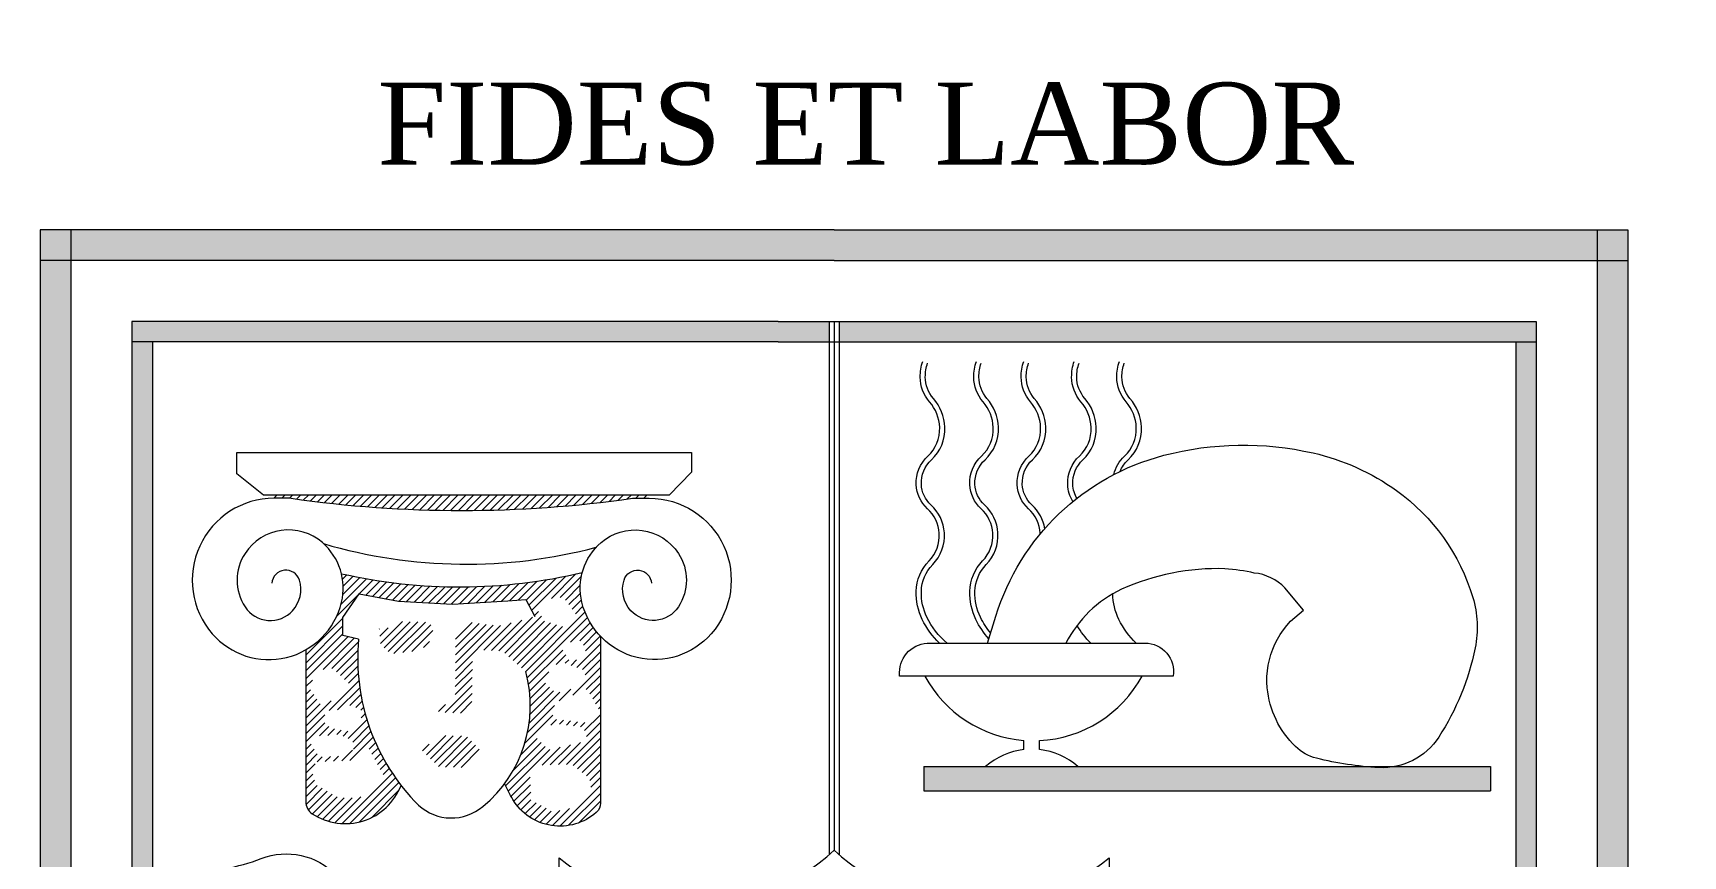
# Model space of a CAD drawing. Header units: millimetres. Extents: x -11418 to -10492, y 10656 to 11360.
# Drawn here: x -10525.268 to -10522.116, y 11180.339 to 11181.911 of the extents above; entities that cross this region are included whole.
import ezdxf

# ---------------------------------------------------------------- set-up
doc = ezdxf.new("R2010")
doc.units = ezdxf.units.MM
doc.linetypes.add('CONTINUA', pattern=[0])
doc.layers.add('proyección', color=252, linetype='CONTINUA', lineweight=5)
doc.styles.get("Standard").update_dxf_attribs({"font": 'romans.shx'})
pattern_1 = [(45, (1434.209456868684, 50645.69114193946), (-0.00499312223572524, 0.004993122235725239), [])]

# ---------------------------------------------------------------- blocks, each defined once
blk = doc.blocks.new('logopucv')
at = {"layer": 'proyección'}
for points in [[(1435.463036961629, 50649.08751210194), (1435.424032575504, 50649.08751210194), (1435.424032575504, 50649.04850771582), (1435.463036961629, 50649.04850771582)], [(1437.438619627699, 50649.08751210194), (1436.431326101601, 50649.08751210194), (1435.463036961629, 50649.08751210194), (1435.463036961629, 50649.04850771582), (1436.431326101601, 50649.04850771582), (1437.438619627699, 50649.04850771582)], [(1435.463036961629, 50649.04850771582), (1435.424032575509, 50649.04850771582), (1435.424032575509, 50646.93289909765, 0.1332747203199614), (1435.463036961629, 50646.78916747235)], [(1437.438619627699, 50649.04850771582), (1437.399615241578, 50649.04850771582), (1437.399615241578, 50646.78916747235, 0.1332747203199731), (1437.438619627699, 50646.93289909765)], [(1437.264279576636, 50648.40643233538), (1437.143480944394, 50648.40643233538, -0.0620514065536662), (1437.122471030137, 50648.40494259865, -0.01174552831315396), (1437.103072513044, 50648.40643233538), (1436.545269974692, 50648.40643233538), (1436.545269974692, 50648.37534209197), (1437.264279576636, 50648.37534209197)]]:
    blk.add_hatch(color=256, dxfattribs=at).paths.add_polyline_path(points)
h = blk.add_hatch(color=256, dxfattribs=at)
h.paths.add_polyline_path([(1436.424825370577, 50648.9711761801), (1436.360156678642, 50648.9711761801), (1435.540368497342, 50648.9711761801), (1435.540368497342, 50648.94517325602), (1436.360156678642, 50648.94517325602), (1436.424825370577, 50648.94517325602)])
h.paths.add_polyline_path([(1435.566371421423, 50648.94517325602), (1435.540368497342, 50648.94517325602), (1435.540368497342, 50647.92599723222), (1435.566371421423, 50647.92599723222), (1435.566371421423, 50647.99066592416)])
h.paths.add_polyline_path([(1437.322283705867, 50648.97089968782), (1436.502495524561, 50648.9711761801), (1436.437826832621, 50648.9711761801), (1436.437826832621, 50648.94517325602), (1436.502495524561, 50648.94517325602), (1437.322283705867, 50648.94517325602)])
h.paths.add_polyline_path([(1437.322283705867, 50648.94517325602), (1437.296280781778, 50648.94517325602), (1437.296280781778, 50647.92599723222), (1437.322283705867, 50647.92599723222)])
h = blk.add_hatch(dxfattribs=at)
h.set_pattern_fill('ANSI31,_O', color=256, scale=0.002224044467511592)
h.set_pattern_definition(pattern_1)
h.paths.add_polyline_path([(1436.175399294752, 50648.74673322067), (1436.19676726697, 50648.74673322067), (1436.19676726697, 50648.75061659152), (1435.720844300082, 50648.75061659152), (1435.720844300082, 50648.74673322067), (1435.742212272286, 50648.74673322067, 0.07174235430401515)])
h = blk.add_hatch(dxfattribs=at)
h.set_pattern_fill('ANSI31,_O', color=256, scale=0.002224044467511592)
h.set_pattern_definition(pattern_1)
h.paths.add_polyline_path([(1436.134818769008, 50648.57148153532, -0.1318390765161829), (1436.111295378136, 50648.61469852284, -0.1255744379791421), (1436.111807701882, 50648.65252298686, -0.1145933101676384), (1435.806194417322, 50648.65101359064, -0.1204019745478641), (1435.806316188898, 50648.61469852284, -0.2011586304998491), (1435.762870783881, 50648.55552518511), (1435.760953249162, 50648.55253414024), (1435.760953249162, 50648.36161729065, 0.2522151868971279), (1435.769182985812, 50648.34634021195, 0.4780995699728895), (1435.881860876008, 50648.38235976218, -0.1909485231864383), (1435.827966871433, 50648.56785781387), (1435.807980342108, 50648.57255846228), (1435.807980342108, 50648.5954740704), (1435.828554695842, 50648.62544064815), (1435.878521000339, 50648.6160393625), (1435.947298149269, 50648.61251388848), (1436.0172509823, 50648.6166269469), (1436.040176687363, 50648.61838968931), (1436.051696700565, 50648.59652002002), (1436.038640190381, 50648.55736772653), (1436.040029186735, 50648.52682338822, -0.2298275741014034), (1436.013147328335, 50648.38455518399, 0.02568229000143738), (1436.023717209598, 50648.36455518739, 0.4701753580364715), (1436.129528209815, 50648.34810295783, 0.2147213174309571), (1436.134818769008, 50648.35985455457)])
h.paths.add_polyline_path([(1436.072507831525, 50648.53495335209), (1436.090142991868, 50648.5373036681), (1436.11306871379, 50648.52907755125), (1436.118359258508, 50648.5161507916), (1436.110129520402, 50648.50792467476), (1436.078386218297, 50648.49911097351), (1436.064278093398, 50648.51262531758)], flags=16)
h.paths.add_polyline_path([(1436.086028131235, 50648.55551864419), (1436.104838975666, 50648.57020813547), (1436.116595749228, 50648.5561062178), (1436.11306871379, 50648.54200431093), (1436.094845711398, 50648.54141672653)], flags=16)
h.paths.add_polyline_path([(1436.063690251339, 50648.59077343837), (1436.055460513233, 50648.60428777164), (1436.066629444732, 50648.61897726291), (1436.087791640515, 50648.62132758972), (1436.104838975666, 50648.59782438641), (1436.087203798475, 50648.58372247953)], flags=16)
h.paths.add_polyline_path([(1436.117771433334, 50648.50439920073), (1436.132467400274, 50648.47972083942), (1436.120122784669, 50648.46150586332), (1436.077798376238, 50648.46620650614), (1436.071332147413, 50648.47560778099), (1436.079561902401, 50648.48853454066)], flags=16)
h.paths.add_polyline_path([(1436.074859182855, 50648.46091828972), (1436.11306871379, 50648.4562176469), (1436.118947100565, 50648.43917782881), (1436.068980796084, 50648.42742623795), (1436.050757793683, 50648.44564121404)], flags=16)
h.paths.add_polyline_path([(1436.097784904781, 50648.40921126185), (1436.120710626717, 50648.39217144377), (1436.123649820111, 50648.37513163648), (1436.103075449523, 50648.35456633358), (1436.074271357664, 50648.34869054355), (1436.046642916197, 50648.36396761923), (1436.045467248967, 50648.3962845022), (1436.055460513233, 50648.40803610385)], flags=16)
h.paths.add_polyline_path([(1435.830906064053, 50648.4779581078), (1435.831493906093, 50648.4585679737), (1435.817973606385, 50648.45034184607), (1435.792696533119, 50648.45504248889), (1435.780351917509, 50648.46561892174), (1435.789169497677, 50648.4773705234), (1435.800926271233, 50648.4779581078), (1435.818561448434, 50648.48442148224)], flags=16)
h.paths.add_polyline_path([(1435.816797922294, 50648.51027499077), (1435.802101955337, 50648.49264759908), (1435.77917623341, 50648.48559664024), (1435.76624377574, 50648.50498677434), (1435.772710004565, 50648.52848996686), (1435.795635726511, 50648.53084029366)], flags=16)
h.paths.add_polyline_path([(1435.840899311463, 50648.42918898035), (1435.861473682045, 50648.39158387017), (1435.845602030993, 50648.37454405208), (1435.828554695842, 50648.36690550885), (1435.803277639444, 50648.36631793524), (1435.773885688674, 50648.38335775332), (1435.768007301893, 50648.40274788742), (1435.774473530728, 50648.41214916226), (1435.820324957737, 50648.41391190467)], flags=16)
h.paths.add_polyline_path([(1435.820324957737, 50648.43917782881), (1435.821500641826, 50648.42801381155), (1435.80915602622, 50648.41978769471), (1435.778000566169, 50648.41861253671), (1435.767419459848, 50648.43506477039), (1435.776824882067, 50648.44505362964), (1435.787993813574, 50648.44564121404), (1435.803277639444, 50648.44740395644)], flags=16)
h = blk.add_hatch(dxfattribs=at)
h.set_pattern_fill('ANSI31,_O', color=256, scale=0.002224044467511592)
h.set_pattern_definition(pattern_1)
h.paths.add_polyline_path([(1436.051696700565, 50648.59652002002), (1436.006137792994, 50648.58457995539), (1435.964190254327, 50648.59013347772), (1435.951133744143, 50648.57291756736), (1435.950578139436, 50648.48989249774), (1435.928354290359, 50648.48128454255), (1435.929465484352, 50648.47489800026), (1435.963079060339, 50648.47406497043), (1435.971690809944, 50648.48572735846), (1435.972524201595, 50648.5457053385), (1435.979191365563, 50648.55403561707), (1436.010304766613, 50648.55292491063), (1436.040029186735, 50648.52682338822), (1436.038640190381, 50648.55736772653)])
h.paths.add_polyline_path([(1435.917242350401, 50648.5720845474), (1435.923076122742, 50648.57541665685), (1435.918353544389, 50648.58957812451), (1435.877795002086, 50648.59041115434), (1435.87529482715, 50648.58346925881), (1435.853904354301, 50648.58097016932), (1435.855848939937, 50648.56153286582), (1435.868627663187, 50648.54903744796), (1435.899185474941, 50648.55292491063), (1435.918631346754, 50648.56042215937)])
h = blk.add_hatch(dxfattribs=at)
h.set_pattern_fill('ANSI31,_O', color=256, scale=0.002224044467511592)
h.set_pattern_definition(pattern_1)
h.paths.add_polyline_path([(1435.964189822876, 50648.44564232954), (1435.950022103272, 50648.44508698618), (1435.933909813455, 50648.44564232954), (1435.920853287873, 50648.4345353046), (1435.911963751308, 50648.43481297135), (1435.908907971677, 50648.42620502603), (1435.930020642174, 50648.40565701608), (1435.966134408509, 50648.40510166287), (1435.98141330667, 50648.42787107583)])
for p, q in [((1436.431326101597, 50649.08751210194), (1435.424032575504, 50649.08751210194)), ((1435.424032575504, 50649.08751210194), (1435.424032575504, 50646.93289909765)), ((1435.463036961629, 50649.08751210194), (1435.463036961629, 50646.78916747235)), ((1436.431326101597, 50649.08751210194), (1437.438619627695, 50649.08751210194)), ((1437.399615241573, 50649.08751210194), (1437.399615241573, 50646.78916747235)), ((1437.438619627695, 50649.08751210194), (1437.438619627695, 50646.93289909765)), ((1436.431326101597, 50649.04850771582), (1435.424032575504, 50649.04850771582)), ((1436.431326101597, 50649.04850771582), (1437.438619627695, 50649.04850771582)), ((1435.540368497342, 50648.9711761801), (1435.540368497342, 50646.93289909765)), ((1436.360156678642, 50648.9711761801), (1435.540368497342, 50648.9711761801)), ((1436.360156678642, 50648.9711761801), (1436.502495524561, 50648.9711761801)), ((1436.424825370577, 50648.9711761801), (1436.424825370577, 50648.29426356954)), ((1436.431326101597, 50648.9711761801), (1436.431326101597, 50648.30002060351)), ((1436.437826832621, 50648.9711761801), (1436.437826832621, 50648.29426356954)), ((1436.502495524561, 50648.9711761801), (1437.322283705866, 50648.97089968782)), ((1437.322283705866, 50648.97089968782), (1437.322283705866, 50646.93289909765)), ((1436.360156678642, 50648.94517325602), (1435.540368497342, 50648.94517325602)), ((1435.566371421423, 50648.94517325602), (1435.566371421423, 50647.99066592416)), ((1436.360156678642, 50648.94517325602), (1436.502495524561, 50648.94517325602)), ((1436.502495524561, 50648.94517325602), (1437.322283705866, 50648.94517325602)), ((1437.296280781778, 50648.94517325602), (1437.296280781778, 50647.84832707824)), ((1436.672152808754, 50648.42780036965), (1436.672152808754, 50648.43949143757)), ((1436.691963877728, 50648.42780036965), (1436.691963877728, 50648.43920818827)), ((1436.545269974697, 50648.40643233538), (1437.264279576641, 50648.40643233538)), ((1436.545269974697, 50648.40643233538), (1436.545269974697, 50648.37534209197)), ((1437.264279576641, 50648.40643233538), (1437.264279576641, 50648.37534209197)), ((1436.545269974697, 50648.37534209197), (1437.264279576641, 50648.37534209197))]:
    blk.add_line(p, q, dxfattribs=at)
for points in [[(1436.565017475424, 50648.56285520427, -0.08910577694369799), (1436.543200603309, 50648.59286727985, -0.1200185085880449), (1436.535492167673, 50648.62869193324, -0.1883722756017518), (1436.551717390509, 50648.66713941005, 0.2118064077997129), (1436.564709091195, 50648.70226365091, 0.1942277112942033), (1436.549757891318, 50648.73346565869, -0.1995780266997269), (1436.535492167673, 50648.76404142669, -0.2196451629712217), (1436.5503729121, 50648.80025763402, 0.2195127871739923), (1436.56527095629, 50648.83648990991, 0.1690939563444195), (1436.55232450344, 50648.86918027591, -0.1781603036086937), (1436.540548953553, 50648.90051415456, -0.08538086619118138), (1436.543821344659, 50648.92035137863)], [(1436.574773793077, 50648.56285520427, -0.1071792736565728), (1436.549051806945, 50648.59569975577, -0.1200185085880494), (1436.541990537314, 50648.6285167305, -0.1883722756018815), (1436.556376560558, 50648.66260601857, 0.211806407799819), (1436.571196855982, 50648.70267403113, 0.1942277112943084), (1436.55414254837, 50648.73826506347, -0.1995780266995005), (1436.541987009862, 50648.76431806543, -0.219645162971162), (1436.554797003114, 50648.79549455491, 0.2195127871741387), (1436.571765937371, 50648.83676326777, 0.1690939563442915), (1436.55724549869, 50648.87342801761, -0.1781603036087311), (1436.547049531666, 50648.90055874157, -0.08538086619098019), (1436.549963180609, 50648.91822127184, -0.08538086619098019)], [(1436.627727731777, 50648.56829320343, -0.07093448356400901), (1436.611186110833, 50648.59286727985, -0.1200185085880449), (1436.6034776752, 50648.62869193324, -0.1883722756017518), (1436.61970289804, 50648.66713941005, 0.2118064077997129), (1436.632694598724, 50648.70226365091, 0.1942277112942033), (1436.617743398847, 50648.73346565869, -0.1995780266997269), (1436.6034776752, 50648.76404142669, -0.2196451629712217), (1436.618358419629, 50648.80025763402, 0.2195127871739923), (1436.633256463817, 50648.83648990991, 0.1690939563444195), (1436.620310010963, 50648.86918027591, -0.1781603036086937), (1436.608534461082, 50648.90051415456, -0.08538086619118138), (1436.611806852177, 50648.92035137863)], [(1436.629981840966, 50648.57561582295, -0.06091521295598026), (1436.617037314469, 50648.59569975577, -0.1200185085880436), (1436.609976044843, 50648.6285167305, -0.1883722756018815), (1436.624362068086, 50648.66260601857, 0.211806407799819), (1436.639182363502, 50648.70267403113, 0.1942277112944816), (1436.622128055898, 50648.73826506347, -0.1995780266998737), (1436.609972517382, 50648.76431806543, -0.2196451629712018), (1436.622782510643, 50648.79549455491, 0.2195127871741007), (1436.6397514449, 50648.83676326777, 0.1690939563442915), (1436.62523100622, 50648.87342801761, -0.1781603036084898), (1436.61503503919, 50648.90055874157, -0.08538086619129737), (1436.617948688118, 50648.91822127184)], [(1436.69286512388, 50648.70129421843, 0.005254861683593129), (1436.692814025634, 50648.70226365091, 0.1942277112942033), (1436.677862825766, 50648.73346565869, -0.1995780266997269), (1436.663597102135, 50648.76404142669, -0.2196451629712217), (1436.678477846549, 50648.80025763402, 0.2195127871739923), (1436.693375890738, 50648.83648990991, 0.1690939563444195), (1436.680429437893, 50648.86918027591, -0.1781603036086937), (1436.668653888011, 50648.90051415456, -0.08538086619118138), (1436.671926279098, 50648.92035137863)], [(1436.698674888059, 50648.70810086822, 0.1674592703454235), (1436.682247482828, 50648.73826506347, -0.1995780266996948), (1436.670091944301, 50648.76431806543, -0.2196451629712841), (1436.682901937554, 50648.79549455491, 0.2195127871739849), (1436.699870871829, 50648.83676326777, 0.1690939563440918), (1436.685350433153, 50648.87342801761, -0.1781603036086888), (1436.675154466119, 50648.90055874157, -0.08538086619130948), (1436.678068115048, 50648.91822127184)], [(1436.734347854279, 50648.74252690716, -0.1303599514801052), (1436.727649569368, 50648.76404142669, -0.2196451629712217), (1436.742530313772, 50648.80025763402, 0.2195127871739923), (1436.757428357962, 50648.83648990991, 0.1690939563444195), (1436.744481905125, 50648.86918027591, -0.1781603036086937), (1436.732706355227, 50648.90051415456, -0.08538086619118138), (1436.735978746331, 50648.92035137863)], [(1436.739851886495, 50648.74598597253, -0.1303599514799341), (1436.734144411535, 50648.76431806543, -0.2196451629712018), (1436.746954404786, 50648.79549455491, 0.2195127871741007), (1436.763923339045, 50648.83676326777, 0.1690939563441138), (1436.749402900377, 50648.87342801761, -0.1781603036087311), (1436.739206933352, 50648.90055874157, -0.08538086619098019), (1436.74212058228, 50648.91822127184, -0.08538086619098019)], [(1436.786153224077, 50648.77670370117, -0.1490251817079151), (1436.799840415233, 50648.80025763402, 0.2195127871739923), (1436.814738459412, 50648.83648990991, 0.1690939563444195), (1436.801792006563, 50648.86918027591, -0.1781603036086937), (1436.790016456682, 50648.90051415456, -0.08538086619118138), (1436.793288847782, 50648.92035137863)], [(1436.794210529397, 50648.7807533949, -0.1123253599970759), (1436.804264506239, 50648.79549455491, 0.2195127871739849), (1436.821233440501, 50648.83676326777, 0.1690939563440918), (1436.806713001814, 50648.87342801761, -0.1781603036086888), (1436.796517034789, 50648.90055874157, -0.08538086619130948), (1436.799430683733, 50648.91822127184)], [(1436.626053761982, 50648.56285520427), (1436.636601205721, 50648.59711925742, -0.259831511887527), (1436.849728143518, 50648.80121384944, -0.1203726225224704), (1437.039008729475, 50648.80419333275, -0.1000426138286709), (1437.144826999398, 50648.75652159977, -0.1653025314611499), (1437.241702897007, 50648.62095512391, -0.1237850954909165), (1437.244683692897, 50648.55689623765, -0.09409078818704103), (1437.198481341035, 50648.44367588169, -0.2683988078047151), (1437.122471030137, 50648.40494259865, -0.04833330198681519), (1437.043479923334, 50648.41686053189, -0.1310285576889818), (1437.016652760205, 50648.43175794845, -0.1797079453048225), (1436.980883194005, 50648.50624502137, -0.2721097125187708), (1437.02708554587, 50648.60456796078)], [(1435.742212272286, 50648.74673322067), (1435.720844300082, 50648.74673322067, 0.6419926459475804), (1435.642171329707, 50648.57489394199, 0.413853813064142)], [(1436.175399294752, 50648.74673322067), (1436.19676726697, 50648.74673322067, -0.6419926459475804), (1436.275440237326, 50648.57489394199, -0.413853813064142)], [(1435.642171329707, 50648.57489394199, 0.6107650719468904), (1435.806316188898, 50648.61469852284, 0.2803106334386145), (1435.782034396705, 50648.69042430382, 0.453537027952776), (1435.683935995668, 50648.67683249596, 0.2992500225583248), (1435.683935995668, 50648.60887345669, 0.4885078996005521), (1435.744154813818, 50648.60401924312, 0.2665567972087872), (1435.7528962584, 50648.64285298126, 0.8268626413880372), (1435.717930495495, 50648.63896960054, 0.1058839525143172)], [(1436.275440237326, 50648.57489394199, -0.6107650719468904), (1436.111295378136, 50648.61469852284, -0.2803106334386145), (1436.135577170333, 50648.69042430382, -0.453537027952776), (1436.233675571386, 50648.67683249596, -0.2992500225583248), (1436.233675571386, 50648.60887345669, -0.4885078996005521), (1436.173456753226, 50648.60401924312, -0.2665567972087872), (1436.164715308652, 50648.64285298126, -0.8268626413880372), (1436.199681071546, 50648.63896960054, -0.1058839525143172)], [(1437.02708554587, 50648.60456796078), (1437.003239178654, 50648.63287305715, 0.1794682341665931), (1436.964488816537, 50648.65185326268, 0.03106495084123113), (1436.927228852382, 50648.65733474592, 0.1128802421036514), (1436.796073817281, 50648.63138331057, 0.1646397749241638), (1436.7254022712, 50648.56285520427, 0.1646397749241638)], [(1436.814484978557, 50648.56285520427, -0.0891057769436944), (1436.792668106432, 50648.59286727985, -0.1096432505838454), (1436.784939138759, 50648.62552061876, -0.1883722756017518)], [(1436.134818769008, 50648.57148153532), (1436.134818769008, 50648.35985455457, -0.2147213174309571), (1436.129528209815, 50648.34810295783, -0.4701753580364718), (1436.023717209598, 50648.36455518739, -0.02599665079381329), (1436.013030844505, 50648.38480638099)], [(1436.757174877119, 50648.56285520427, -0.06833310645343904), (1436.739450788306, 50648.58523316002, -0.1200185085880449)], [(1435.760953249162, 50648.55440485132), (1435.760953249162, 50648.36161729065, 0.2522151868971279), (1435.769182985812, 50648.34634021195, 0.4780995699728876), (1435.881860876008, 50648.38235976218)], [(1436.553138889686, 50648.56285520427), (1436.825881776294, 50648.56285520427, -0.4598029607616281), (1436.861651342523, 50648.52114243792), (1436.514388542956, 50648.52114243792), (1436.514388542956, 50648.52561165797, -0.4258752284273142), (1436.553138889686, 50648.56285520427, -0.1308777123721158)], [(1435.640748551697, 50648.27374181399), (1435.658690463839, 50648.27686077134, 0.04982205834835601), (1435.704315237268, 50648.28957026963, -0.302855158650024), (1435.799304521422, 50648.26863697427)]]:
    blk.add_lwpolyline(points, format="xyb", dxfattribs=at)
blk.add_lwpolyline([(1435.673252009563, 50648.80498381308), (1436.25018718207, 50648.80498381308), (1436.25018718207, 50648.77974189266), (1436.222020306815, 50648.75061659152), (1435.707246509402, 50648.75061659152), (1435.673252009563, 50648.77780020723)], close=True, dxfattribs=at)
blk.add_lwpolyline([(1435.827966871433, 50648.56785781387), (1435.807980342108, 50648.57255846228), (1435.807980342108, 50648.5954740704), (1435.828554695842, 50648.62544064815), (1435.878521000339, 50648.6160393625), (1435.947298149269, 50648.61251388848), (1436.0172509823, 50648.6166269469), (1436.040176687363, 50648.61838968931), (1436.051696700565, 50648.59652002002)], dxfattribs=at)
blk.add_lwpolyline([(1436.431326101601, 50647.30073298544, -0.2895612271274892), (1436.082303898614, 50647.84832707824), (1436.082303898614, 50648.29036291721, 0.3726475895604839), (1436.431326101601, 50648.30002060352, 0.3726475895604839), (1436.78034830459, 50648.29036291721), (1436.78034830459, 50647.84832707824, -0.2895612271275381)], format="xyb", close=True, dxfattribs=at)
for centre, radius, start, end in [((1436.443383131185, 50647.92012695922), 2.445279762850844, 104.8606495162028, 75.0609090492545), ((1436.443383131185, 50647.92012695922), 2.438779031830135, 105.0443646389596, 74.87667963043528), ((1436.443383131185, 50647.92012695922), 2.432278300809425, 105.229782187917, 74.69073894443518), ((1436.443383131185, 50647.92012695922), 2.425777569788716, 105.4169322480921, 74.50305664862204), ((1436.443383131185, 50647.92012695922), 2.419276838768006, 105.6058457672871, 74.31360152473447), ((1436.443383131185, 50647.92012695922), 2.412776107747296, 105.796554587876, 74.12234144739061), ((1436.443383131185, 50647.92012695922), 2.406275376726587, 105.9890914887308, 73.92924334586164), ((1436.443383131185, 50647.92012695922), 2.399774645705878, 106.1834902216472, 73.73427316139693), ((1436.443383131185, 50647.92012695922), 2.393273914685168, 106.3797855517438, 73.53739580857112), ((1436.443383131185, 50647.92012695922), 2.386773183664459, 106.5780133047982, 73.33857512722042), ((1436.443383131185, 50647.92012695922), 2.38027245264375, 106.7782104112273, 73.13777383778287), ((1436.443383131185, 50647.92012695922), 2.289262218353818, 108.9914959338695, 71.0085040661305), ((1436.443383131185, 50647.92012695922), 2.282761487333109, 108.7721130163223, 71.22788698367775), ((1436.443383131185, 50647.92012695922), 2.276260756312399, 108.5503256851644, 71.4496743148356), ((1436.443383131185, 50647.92012695922), 2.26976002529169, 108.3260814758867, 71.67391852411332), ((1436.443383131185, 50647.92012695922), 2.26325929427098, 108.0993260304101, 71.90067396958993), ((1436.443383131185, 50647.92012695922), 2.256758563250271, 107.8700029970912, 72.12999700290882), ((1435.958805783526, 50650.24848705922), 1.517292766975096, 261.7929928919272, 278.2070071080728), ((1435.964633408101, 50649.30593852077), 0.6428629417460757, 253.634693071252, 284.8638920983264), ((1435.955751359869, 50649.30974754717), 0.6754981158775948, 257.2085806032509, 283.3573720860883), ((1436.0889226807, 50648.54309695071), 0.2621278976805805, 174.5797021599341, 225.1387490275338), ((1435.880007177509, 50648.4833860709), 0.1658126773537217, 309.6114494569097, 15.18676164809466), ((1436.684293940163, 50648.59571230201), 0.1566919447810453, 208.4180347907929, 265.5560347959153), ((1436.684293940163, 50648.59571230201), 0.1566919447810453, 272.8057009065244, 331.5819652092071), ((1436.682058343238, 50648.33901814791), 0.08933309862288177, 96.36622721874895, 131.0062151743402), ((1436.682058343238, 50648.33901814791), 0.08933309862288177, 48.99378482565979, 83.63377278125104), ((1435.945808194944, 50648.40280006788), 0.06178091056235638, 227.4371343715069, 310.2492242238581)]:
    blk.add_arc(centre, radius, start, end, dxfattribs=at)
at = {"layer": 'proyección', "insert": (1435.851729396608, 50649.27422706901), "char_height": 0.1040116963313508, "width": 1.549397232937925, "attachment_point": 1}
blk.add_mtext('{\\fRomantic|b0|i0|c2|p2;FIDES ET LABOR}', dxfattribs=at)

msp = doc.modelspace()

# ---------------------------------------------------------------- block references
at = {"layer": 'proyección', "xscale": 1.505674176733929, "yscale": 1.505674176733929, "zscale": 1.505674176733929}
msp.add_blockref('logopucv', (-12686.53494796895, -65079.4878021795), dxfattribs=at)

doc.saveas('drawing.dxf')
